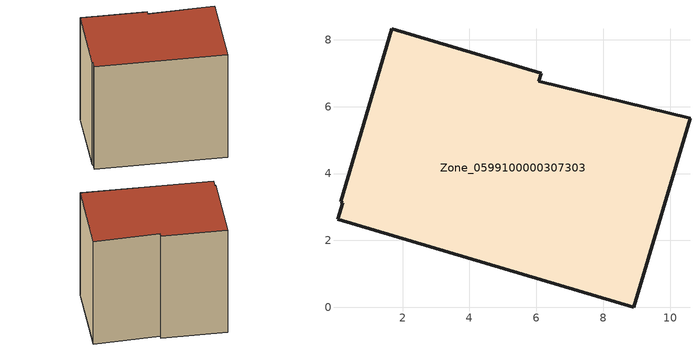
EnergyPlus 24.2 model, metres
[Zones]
Zone_0599100000307303
 floor ground (C_G): 0.2,3.13 0.15,3.16 1.68,8.33 6.14,7 6.07,6.76 10.6,5.66 8.92,0 0.05,2.63 z0.45
 wall outside (C_F): 0.15,3.16 0.2,3.13 0.05,2.63 8.92,0 10.6,5.66 6.07,6.76 6.14,7 1.68,8.33 0.15,3.16 z0.45:8.98
 roof outside (C_R): 0.2,3.13 0.05,2.63 8.92,0 10.6,5.66 6.07,6.76 6.14,7 1.68,8.33 0.15,3.16 z8.98
[BUILDING]
Pand.0599100000307303: North Axis=0; Terrain=City; Loads Convergence Tolerance Value=0.04; Temperature Convergence Tolerance Value=0.4; Solar Distribution=FullExterior; Maximum Number of Warmup Days=25; Minimum Number of Warmup Days=1
[Site:Location]
Rotterdam.The.Hague.AP_ZH_NLD Design_Conditions: Latitude=51.96; Longitude=4.45; Time Zone=1; Elevation=-4.5
[SITE:GROUNDTEMPERATURE:BUILDINGSURFACE]
18, 18, 18, 18, 18, 18, 18, 18, 18, 18, 18, 18
[MATERIAL] Thermal Absorptance=0.9; Solar Absorptance=0.7; Visible Absorptance=0.7
Name | Roughness | Thickness | Conductivity | Density | Specific Heat
G.TC.1975-1991 | MediumSmooth | 0.15 | 0.288461 | 540 | 1210
F.TC.1975-1991 | Rough | 0.3 | 0.230769 | 1920 | 840
R.TC.1975-1991 | MediumRough | 0.2 | 0.153846 | 1500 | 1000
[CONSTRUCTION]
C_G: G.TC.1975-1991
C_F: F.TC.1975-1991
C_R: R.TC.1975-1991
[ZONE]
Zone_0599100000307303: Type=1; Multiplier=1; Ceiling Height=Autocalculate; Volume=Autocalculate; Floor Area=autocalculate; Part of Total Floor Area=Yes
[ZONEINFILTRATION:DESIGNFLOWRATE]
Infil_Zone_0599100000307303: Zone or ZoneList or Space or SpaceList=Zone_0599100000307303; Schedule=AlwaysOn; Design Flow Rate Calculation Method=Flow/Area; Flow Rate per Floor Area=0.003; Constant Term Coefficient=1; Temperature Term Coefficient=0; Velocity Term Coefficient=0; Velocity Squared Term Coefficient=0
[HVACTEMPLATE:ZONE:IDEALLOADSAIRSYSTEM]
Zone_0599100000307303: Maximum Heating Supply Air Temperature=50; Minimum Cooling Supply Air Temperature=13; Maximum Heating Supply Air Humidity Ratio=0.0156; Minimum Cooling Supply Air Humidity Ratio=0.0077; Heating Limit=NoLimit; Cooling Limit=NoLimit; Dehumidification Control Type=ConstantSensibleHeatRatio; Cooling Sensible Heat Ratio=0.7; Dehumidification Setpoint=60; Humidification Control Type=None; Humidification Setpoint=30; Outdoor Air Method=None; Outdoor Air Flow Rate per Person=0.00944; Outdoor Air Flow Rate per Zone Floor Area=0; Outdoor Air Flow Rate per Zone=0; Demand Controlled Ventilation Type=None; Outdoor Air Economizer Type=NoEconomizer; Heat Recovery Type=None; Sensible Heat Recovery Effectiveness=0.7; Latent Heat Recovery Effectiveness=0.65
[ZONECONTROL:THERMOSTAT]
ThermostatControl_Zone_0599100000307303: Zone or ZoneList=Zone_0599100000307303; Control Type Schedule=DualSetpointControlType; Control 1=Thermostat_Zone_0599100000307303; Temperature Difference Between Cutout And Setpoint=0
[THERMOSTATSETPOINT:DUALSETPOINT]
Thermostat_Zone_0599100000307303: Heating Setpoint Temperature Schedule=HeatingSetpoint_Zone_0599100000307303; Cooling Setpoint Temperature Schedule=CoolingSetpoint_Zone_0599100000307303
[SCHEDULE:COMPACT]
HeatingSetpoint_Zone_0599100000307303: Through: 12/31, For: AllDays, Until: 24:00, 21
CoolingSetpoint_Zone_0599100000307303: Through: 12/31, For: AllDays, Until: 24:00, 24
DualSetpointControlType: Through: 12/31, For: AllDays, Until: 24:00, 4
AlwaysOn: Through: 12/31, For: AllDays, Until: 24:00, 1
